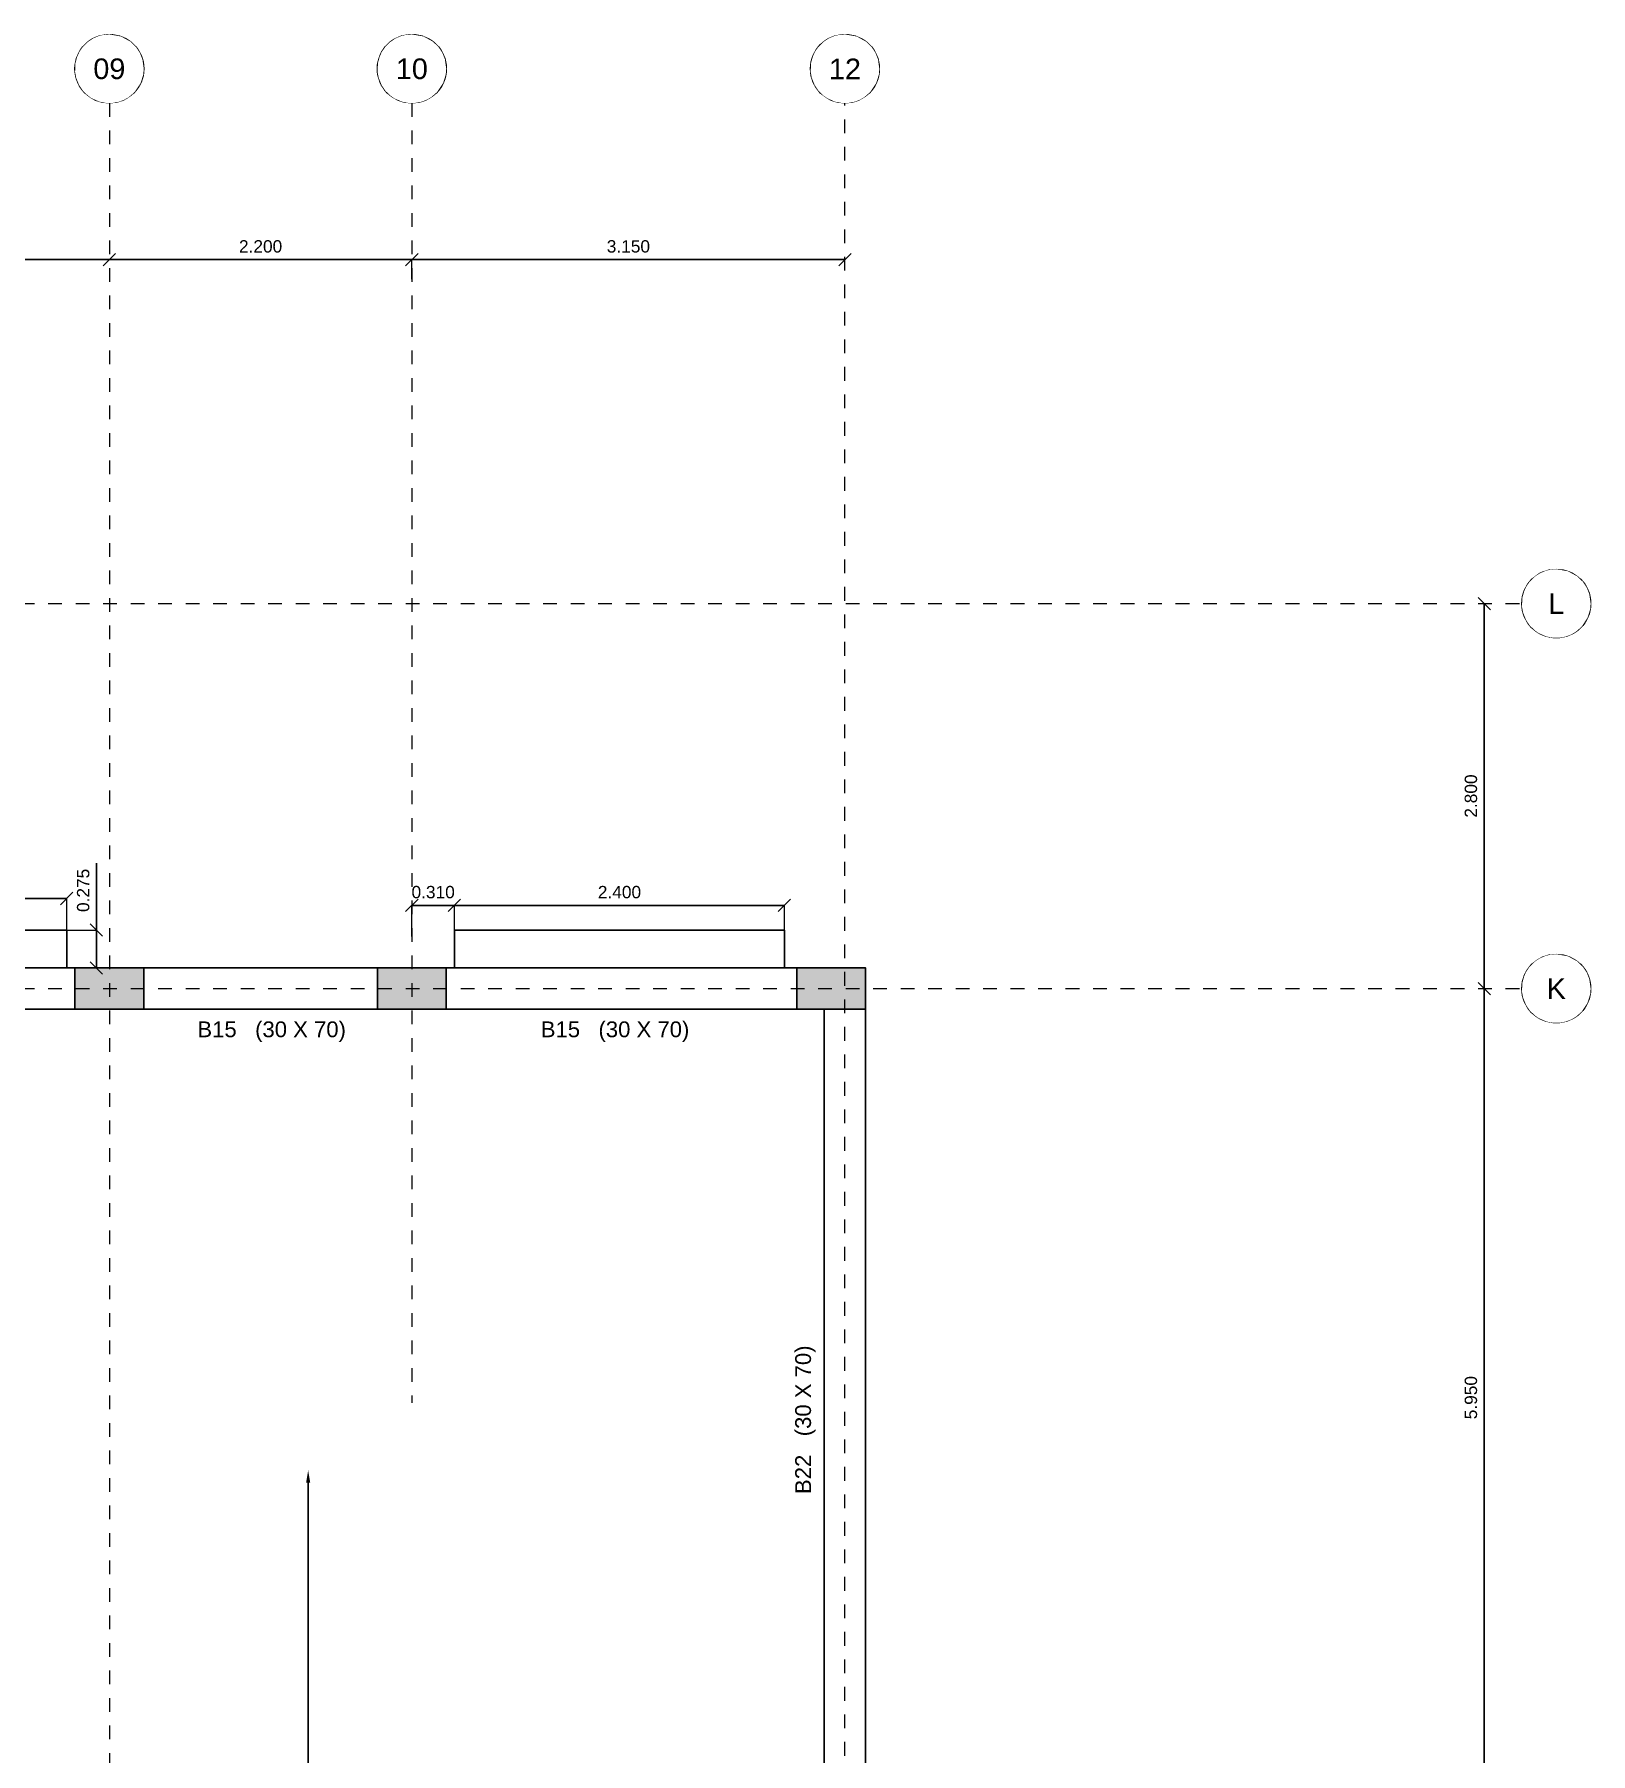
# Model space of a CAD drawing. Header units: inches. Extents: x -11.3 to 41.3, y -1.9 to 32.
# Drawn here: x 19.9 to 31.22, y 19.49 to 31.99 of the extents above; entities that cross this region are included whole.
import ezdxf
from ezdxf.enums import TextEntityAlignment as Align

# ---------------------------------------------------------------- set-up
doc = ezdxf.new("R2010")
doc.units = ezdxf.units.IN
doc.header["$MEASUREMENT"] = 0
doc.set_wipeout_variables(frame=1)
doc.linetypes.add('AXES-2ND&3RD$0$CENTER2', pattern=[1.125, 0.75, -0.125, 0.125, -0.125])
doc.linetypes.add('AXES-ROOF$0$CENTER2', pattern=[1.125, 0.75, -0.125, 0.125, -0.125])
for name, color, linetype, lineweight in [('3RD FLOOR$0$S-ANNO-DIMS', 4, 'Continuous', 0), ('3RD FLOOR$0$S-SLAB-EDGE', 2, 'Continuous', 30), ('3RD FLOOR$0$S-SLAB-EDGE @ 50', 2, 'Continuous', 30), ('AXES-2ND&3RD$0$S-AXIS-CIRC', 22, 'Continuous', 13), ('AXES-2ND&3RD$0$S-AXIS-IDEN', 52, 'Continuous', 18), ('AXES-2ND&3RD$0$S-AXIS-PLAN', 20, 'AXES-2ND&3RD$0$CENTER2', 18), ('AXES-ROOF$0$S-AXIS-PLAN', 20, 'AXES-ROOF$0$CENTER2', 18), ('COL - 3RD$0$S-CONC-PATH', 253, 'Continuous', 5)]:
    doc.layers.add(name, color=color, linetype=linetype, lineweight=lineweight)
for name, color, linetype in [('Beam30X70', 52, 'Continuous'), ('Columns', 4, 'Continuous'), ('Slab300', 231, 'Continuous')]:
    doc.layers.add(name, color=color, linetype=linetype)
doc.styles.add('3RD FLOOR$0$DMA-T-S', font='sanss___.ttf', dxfattribs={"height": 0.0023})
doc.styles.add('3RD FLOOR$0$DMA-TXT-DIM', font='sanss___.ttf', dxfattribs={"height": 0.0018})
doc.styles.add('AXES-2ND&3RD$0$DMA-T-S', font='sanss___.ttf', dxfattribs={"height": 0.0023})
doc.styles.add('AXES-2ND&3RD$0$DMA-TXT-DIM', font='sanss___.ttf', dxfattribs={"height": 0.0018})
doc.styles.add('AXES-ROOF$0$DMA-TXT-DIM', font='sanss___.ttf', dxfattribs={"height": 0.0018})
doc.dimstyles.new('3RD FLOOR$0$DMA-DIM', dxfattribs={"dimtxt": 0.0018, "dimasz": 0.0018, "dimexe": 0, "dimexo": 0, "dimgap": 0.001, "dimtad": 1, "dimdec": 3, "dimlfac": -1, "dimrnd": 0.001, "dimzin": 1, "dimdsep": 46, "dimtxsty": '3RD FLOOR$0$DMA-TXT-DIM', "dimblk": '3RD FLOOR$0$_Oblique', "dimcen": 0.003, "dimclrd": 256, "dimclre": 256, "dimclrt": 2, "dimadec": 3, "dimazin": 0, "dimtfac": 1, "dimtdec": 3, "dimtofl": 0, "dimtmove": 0, "dimatfit": 3, "dimfxl": 0.05, "dimtolj": 1, "dimtzin": 0, "dimlwe": -1, "dimarcsym": 0})
doc.dimstyles.new('AXES-2ND&3RD$0$DMA-DIM', dxfattribs={"dimtxt": 0.0018, "dimasz": 0.0018, "dimexe": 0, "dimexo": 0, "dimgap": 0.001, "dimtad": 1, "dimdec": 3, "dimlfac": -1, "dimrnd": 0.001, "dimzin": 1, "dimdsep": 46, "dimtxsty": 'AXES-2ND&3RD$0$DMA-TXT-DIM', "dimblk": 'AXES-2ND&3RD$0$_Oblique', "dimcen": 0.003, "dimclrd": 256, "dimclre": 256, "dimclrt": 2, "dimadec": 3, "dimazin": 0, "dimtfac": 1, "dimtdec": 3, "dimtofl": 0, "dimtmove": 0, "dimatfit": 3, "dimfxl": 0.05, "dimtolj": 1, "dimtzin": 0, "dimlwe": -1, "dimarcsym": 0})
doc.dimstyles.new('AXES-ROOF$0$DMA-DIM', dxfattribs={"dimtxt": 0.0018, "dimasz": 0.0018, "dimexe": 0, "dimexo": 0, "dimgap": 0.001, "dimtad": 1, "dimdec": 3, "dimlfac": -1, "dimrnd": 0.001, "dimzin": 1, "dimdsep": 46, "dimtxsty": 'AXES-ROOF$0$DMA-TXT-DIM', "dimblk": 'AXES-ROOF$0$_Oblique', "dimcen": 0.003, "dimclrd": 256, "dimclre": 256, "dimclrt": 2, "dimadec": 3, "dimazin": 0, "dimtfac": 1, "dimtdec": 3, "dimtofl": 0, "dimtmove": 0, "dimatfit": 3, "dimfxl": 0.05, "dimtolj": 1, "dimtzin": 0, "dimlwe": -1, "dimarcsym": 0})

# ---------------------------------------------------------------- blocks, each defined once
blk = doc.blocks.new('3RD FLOOR$0$_Oblique')
at = {"color": 0, "linetype": 'ByBlock', "lineweight": -2}
blk.add_line((0.5, 0.5), (-0.5, -0.5), dxfattribs=at)
blk = doc.blocks.new('*D167')
at = {"layer": '3RD FLOOR$0$S-ANNO-DIMS', "transparency": 16777216}
for p, q in [((17.74, 25.475), (17.74, 25.705)), ((20.14, 25.475), (20.14, 25.705))]:
    blk.add_line(p, q, dxfattribs=at)
at = {"layer": '3RD FLOOR$0$S-ANNO-DIMS', "lineweight": -2, "transparency": 16777216}
blk.add_line((20.14, 25.705), (17.74, 25.705), dxfattribs=at)
at = {"layer": 'Defpoints', "color": 0, "transparency": 16777216}
for p in [(17.74, 25.705), (17.74, 25.475), (20.14, 25.475)]:
    blk.add_point(p, dxfattribs=at)
at = {"layer": '3RD FLOOR$0$S-ANNO-DIMS', "lineweight": -2, "transparency": 16777216, "xscale": 0.09, "yscale": 0.09, "zscale": 0.09, "rotation": 180}
blk.add_blockref('3RD FLOOR$0$_Oblique', (17.74, 25.705), dxfattribs=at)
at = {"layer": '3RD FLOOR$0$S-ANNO-DIMS', "lineweight": -2, "transparency": 16777216, "xscale": 0.09, "yscale": 0.09, "zscale": 0.09}
blk.add_blockref('3RD FLOOR$0$_Oblique', (20.14, 25.705), dxfattribs=at)
at = {"layer": '3RD FLOOR$0$S-ANNO-DIMS', "transparency": 16777216, "insert": (18.94, 25.802), "char_height": 0.09, "attachment_point": 5, "style": '3RD FLOOR$0$DMA-TXT-DIM'}
blk.add_mtext('\\A1;2.400', dxfattribs=at)
blk = doc.blocks.new('*D169')
at = {"layer": '3RD FLOOR$0$S-ANNO-DIMS', "transparency": 16777216}
for p, q in [((22.96, 25.475), (22.96, 25.655)), ((25.36, 25.475), (25.36, 25.655))]:
    blk.add_line(p, q, dxfattribs=at)
at = {"layer": '3RD FLOOR$0$S-ANNO-DIMS', "lineweight": -2, "transparency": 16777216}
blk.add_line((25.36, 25.655), (22.96, 25.655), dxfattribs=at)
at = {"layer": 'Defpoints', "color": 0, "transparency": 16777216}
for p in [(22.96, 25.655), (22.96, 25.475), (25.36, 25.475)]:
    blk.add_point(p, dxfattribs=at)
at = {"layer": '3RD FLOOR$0$S-ANNO-DIMS', "lineweight": -2, "transparency": 16777216, "xscale": 0.09, "yscale": 0.09, "zscale": 0.09, "rotation": 180}
blk.add_blockref('3RD FLOOR$0$_Oblique', (22.96, 25.655), dxfattribs=at)
at = {"layer": '3RD FLOOR$0$S-ANNO-DIMS', "lineweight": -2, "transparency": 16777216, "xscale": 0.09, "yscale": 0.09, "zscale": 0.09}
blk.add_blockref('3RD FLOOR$0$_Oblique', (25.36, 25.655), dxfattribs=at)
at = {"layer": '3RD FLOOR$0$S-ANNO-DIMS', "transparency": 16777216, "insert": (24.16, 25.751), "char_height": 0.09, "attachment_point": 5, "style": '3RD FLOOR$0$DMA-TXT-DIM'}
blk.add_mtext('\\A1;2.400', dxfattribs=at)
blk = doc.blocks.new('*D170')
at = {"layer": '3RD FLOOR$0$S-ANNO-DIMS', "transparency": 16777216}
for p, q in [((22.65, 25.428), (22.65, 25.655)), ((22.96, 25.475), (22.96, 25.655))]:
    blk.add_line(p, q, dxfattribs=at)
at = {"layer": '3RD FLOOR$0$S-ANNO-DIMS', "lineweight": -2, "transparency": 16777216}
blk.add_line((22.96, 25.655), (22.65, 25.655), dxfattribs=at)
at = {"layer": 'Defpoints', "color": 0, "transparency": 16777216}
for p in [(22.65, 25.655), (22.65, 25.428), (22.96, 25.475)]:
    blk.add_point(p, dxfattribs=at)
at = {"layer": '3RD FLOOR$0$S-ANNO-DIMS', "lineweight": -2, "transparency": 16777216, "xscale": 0.09, "yscale": 0.09, "zscale": 0.09, "rotation": 180}
blk.add_blockref('3RD FLOOR$0$_Oblique', (22.65, 25.655), dxfattribs=at)
at = {"layer": '3RD FLOOR$0$S-ANNO-DIMS', "lineweight": -2, "transparency": 16777216, "xscale": 0.09, "yscale": 0.09, "zscale": 0.09}
blk.add_blockref('3RD FLOOR$0$_Oblique', (22.96, 25.655), dxfattribs=at)
at = {"layer": '3RD FLOOR$0$S-ANNO-DIMS', "transparency": 16777216, "insert": (22.805, 25.751), "char_height": 0.09, "attachment_point": 5, "style": '3RD FLOOR$0$DMA-TXT-DIM'}
blk.add_mtext('\\A1;0.310', dxfattribs=at)
blk = doc.blocks.new('*D323')
at = {"layer": '3RD FLOOR$0$S-ANNO-DIMS', "lineweight": -2, "transparency": 16777216}
blk.add_line((21.896, 8.14), (21.896, 21.457), dxfattribs=at)
at = {"layer": '3RD FLOOR$0$S-ANNO-DIMS', "transparency": 16777216}
for points in [[(21.881, 21.457), (21.911, 21.457), (21.896, 21.547)], [(21.881, 8.14), (21.911, 8.14), (21.896, 8.05)]]:
    blk.add_solid(points, dxfattribs=at)
at = {"layer": 'Defpoints', "color": 0, "transparency": 16777216}
for p in [(21.896, 21.547), (21.896, 21.547), (21.896, 8.05)]:
    blk.add_point(p, dxfattribs=at)
at = {"layer": '3RD FLOOR$0$S-ANNO-DIMS', "transparency": 16777216, "insert": (21.8, 14.798), "char_height": 0.09, "attachment_point": 5, "rotation": 90, "style": '3RD FLOOR$0$DMA-TXT-DIM'}
blk.add_mtext('\\A1;13.50', dxfattribs=at)
blk = doc.blocks.new('*D202')
at = {"layer": '3RD FLOOR$0$S-ANNO-DIMS', "lineweight": -2, "transparency": 16777216}
for p, q in [((20.356, 25.475), (20.356, 25.963)), ((20.356, 25.2), (20.356, 25.475))]:
    blk.add_line(p, q, dxfattribs=at)
at = {"layer": '3RD FLOOR$0$S-ANNO-DIMS', "transparency": 16777216}
for p, q in [((20.14, 25.475), (20.356, 25.475)), ((20.244, 25.2), (20.356, 25.2))]:
    blk.add_line(p, q, dxfattribs=at)
at = {"layer": 'Defpoints', "color": 0, "transparency": 16777216}
for p in [(20.14, 25.475), (20.356, 25.475), (20.244, 25.2)]:
    blk.add_point(p, dxfattribs=at)
at = {"layer": '3RD FLOOR$0$S-ANNO-DIMS', "lineweight": -2, "transparency": 16777216, "xscale": 0.09, "yscale": 0.09, "zscale": 0.09}
for p, rotation in [((20.356, 25.475), 90), ((20.356, 25.2), 270)]:
    blk.add_blockref('3RD FLOOR$0$_Oblique', p, dxfattribs=dict(at, rotation=rotation))
at = {"layer": '3RD FLOOR$0$S-ANNO-DIMS', "transparency": 16777216, "insert": (20.26, 25.764), "char_height": 0.09, "attachment_point": 5, "rotation": 90, "style": '3RD FLOOR$0$DMA-TXT-DIM'}
blk.add_mtext('\\A1;0.275', dxfattribs=at)
blk = doc.blocks.new('AXES-2ND&3RD$0$_Oblique')
at = {"color": 0, "linetype": 'ByBlock', "lineweight": -2}
blk.add_line((0.5, 0.5), (-0.5, -0.5), dxfattribs=at)
blk = doc.blocks.new('*D407')
at = {"layer": '3RD FLOOR$0$S-ANNO-DIMS', "lineweight": -2, "transparency": 16777216}
blk.add_line((30.45, 25.05), (30.45, 27.85), dxfattribs=at)
at = {"layer": 'Defpoints', "color": 0, "transparency": 16777216}
for p in [(30.45, 27.85), (30.45, 27.85), (30.45, 25.05)]:
    blk.add_point(p, dxfattribs=at)
at = {"layer": '3RD FLOOR$0$S-ANNO-DIMS', "lineweight": -2, "transparency": 16777216, "xscale": 0.09, "yscale": 0.09, "zscale": 0.09}
for p, rotation in [((30.45, 27.85), 90), ((30.45, 25.05), 270)]:
    blk.add_blockref('AXES-2ND&3RD$0$_Oblique', p, dxfattribs=dict(at, rotation=rotation))
at = {"layer": '3RD FLOOR$0$S-ANNO-DIMS', "transparency": 16777216, "insert": (30.353, 26.45), "char_height": 0.09, "attachment_point": 5, "rotation": 90, "style": 'AXES-2ND&3RD$0$DMA-TXT-DIM'}
blk.add_mtext('\\A1;2.800', dxfattribs=at)
blk = doc.blocks.new('AXES-2ND&3RD$0$GI')
at = {"layer": 'AXES-2ND&3RD$0$S-AXIS-CIRC'}
blk.add_circle((0, 0), 0.005, dxfattribs=at)
at = {"layer": 'AXES-2ND&3RD$0$S-AXIS-IDEN', "style": 'AXES-2ND&3RD$0$DMA-T-S'}
blk.add_attdef('GRID_INDICATOR', text='', height=0.003, dxfattribs=at).set_placement((0, 0), align=Align.MIDDLE)
blk.add_wipeout([(0, 0.005), (0.0017, 0.0047), (0.00306, 0.00395), (0.00388, 0.00315), (0.00443, 0.00232), (0.00481, 0.00137), (0.005, 0), (0.00493, -0.00086), (0.00455, -0.00207), (0.00368, -0.00338), (0.00281, -0.00414), (0.00209, -0.00454), (0.00139, -0.0048), (0.00044, -0.00498), (-0.00046, -0.00498), (-0.00143, -0.00479), (-0.00255, -0.0043), (-0.00307, -0.00394), (-0.00383, -0.00322), (-0.0044, -0.00237), (-0.00482, -0.00132), (-0.00498, -0.00047), (-0.00493, 0.00082), (-0.00466, 0.0018), (-0.00433, 0.0025), (-0.00388, 0.00315), (-0.00314, 0.00389), (-0.00238, 0.0044), (-0.00159, 0.00474), (-0.00097, 0.0049)]).dxf.layer = 'AXES-2ND&3RD$0$S-AXIS-CIRC'
for tag, p in [('LINE_1', (0, 0.0015)), ('LINE_2', (0, -0.00216))]:
    blk.add_attdef(tag, text='', height=0.003, dxfattribs=at).set_placement(p, align=Align.MIDDLE)
blk = doc.blocks.new('AXES-ROOF$0$_Oblique')
at = {"color": 0, "linetype": 'ByBlock', "lineweight": -2}
blk.add_line((0.5, 0.5), (-0.5, -0.5), dxfattribs=at)
blk = doc.blocks.new('*D399')
at = {"layer": '3RD FLOOR$0$S-ANNO-DIMS', "lineweight": -2, "transparency": 16777216}
blk.add_line((17.3, 30.351), (20.45, 30.351), dxfattribs=at)
at = {"layer": 'Defpoints', "color": 0, "transparency": 16777216}
for p in [(17.3, 30.351), (20.45, 30.351), (20.45, 30.351)]:
    blk.add_point(p, dxfattribs=at)
at = {"layer": '3RD FLOOR$0$S-ANNO-DIMS', "lineweight": -2, "transparency": 16777216, "xscale": 0.09, "yscale": 0.09, "zscale": 0.09, "rotation": 180}
blk.add_blockref('AXES-ROOF$0$_Oblique', (17.3, 30.351), dxfattribs=at)
at = {"layer": '3RD FLOOR$0$S-ANNO-DIMS', "lineweight": -2, "transparency": 16777216, "xscale": 0.09, "yscale": 0.09, "zscale": 0.09}
blk.add_blockref('AXES-ROOF$0$_Oblique', (20.45, 30.351), dxfattribs=at)
at = {"layer": '3RD FLOOR$0$S-ANNO-DIMS', "transparency": 16777216, "insert": (18.875, 30.447), "char_height": 0.09, "attachment_point": 5, "style": 'AXES-ROOF$0$DMA-TXT-DIM'}
blk.add_mtext('\\A1;3.150', dxfattribs=at)
blk = doc.blocks.new('*D397')
at = {"layer": '3RD FLOOR$0$S-ANNO-DIMS', "lineweight": -2, "transparency": 16777216}
blk.add_line((20.45, 30.351), (22.65, 30.351), dxfattribs=at)
at = {"layer": '3RD FLOOR$0$S-ANNO-DIMS', "transparency": 16777216}
blk.add_line((22.65, 30.208), (22.65, 30.351), dxfattribs=at)
at = {"layer": 'Defpoints', "color": 0, "transparency": 16777216}
for p in [(20.45, 30.351), (22.65, 30.351), (22.65, 30.208)]:
    blk.add_point(p, dxfattribs=at)
at = {"layer": '3RD FLOOR$0$S-ANNO-DIMS', "lineweight": -2, "transparency": 16777216, "xscale": 0.09, "yscale": 0.09, "zscale": 0.09, "rotation": 180}
blk.add_blockref('AXES-ROOF$0$_Oblique', (20.45, 30.351), dxfattribs=at)
at = {"layer": '3RD FLOOR$0$S-ANNO-DIMS', "lineweight": -2, "transparency": 16777216, "xscale": 0.09, "yscale": 0.09, "zscale": 0.09}
blk.add_blockref('AXES-ROOF$0$_Oblique', (22.65, 30.351), dxfattribs=at)
at = {"layer": '3RD FLOOR$0$S-ANNO-DIMS', "transparency": 16777216, "insert": (21.55, 30.447), "char_height": 0.09, "attachment_point": 5, "style": 'AXES-ROOF$0$DMA-TXT-DIM'}
blk.add_mtext('\\A1;2.200', dxfattribs=at)
blk = doc.blocks.new('*D351')
at = {"layer": '3RD FLOOR$0$S-ANNO-DIMS', "lineweight": -2, "transparency": 16777216}
blk.add_line((30.45, 19.1), (30.45, 25.05), dxfattribs=at)
at = {"layer": 'Defpoints', "color": 0, "transparency": 16777216}
for p in [(30.45, 25.05), (30.45, 25.05), (30.45, 19.1)]:
    blk.add_point(p, dxfattribs=at)
at = {"layer": '3RD FLOOR$0$S-ANNO-DIMS', "lineweight": -2, "transparency": 16777216, "xscale": 0.09, "yscale": 0.09, "zscale": 0.09}
for p, rotation in [((30.45, 25.05), 90), ((30.45, 19.1), 270)]:
    blk.add_blockref('AXES-ROOF$0$_Oblique', p, dxfattribs=dict(at, rotation=rotation))
at = {"layer": '3RD FLOOR$0$S-ANNO-DIMS', "transparency": 16777216, "insert": (30.353, 22.075), "char_height": 0.09, "attachment_point": 5, "rotation": 90, "style": 'AXES-ROOF$0$DMA-TXT-DIM'}
blk.add_mtext('\\A1;5.950', dxfattribs=at)
blk = doc.blocks.new('*D343')
at = {"layer": '3RD FLOOR$0$S-ANNO-DIMS', "lineweight": -2, "transparency": 16777216}
blk.add_line((22.65, 30.351), (25.8, 30.351), dxfattribs=at)
at = {"layer": 'Defpoints', "color": 0, "transparency": 16777216}
for p in [(22.65, 30.351), (25.8, 30.351), (25.8, 30.351)]:
    blk.add_point(p, dxfattribs=at)
at = {"layer": '3RD FLOOR$0$S-ANNO-DIMS', "lineweight": -2, "transparency": 16777216, "xscale": 0.09, "yscale": 0.09, "zscale": 0.09, "rotation": 180}
blk.add_blockref('AXES-ROOF$0$_Oblique', (22.65, 30.351), dxfattribs=at)
at = {"layer": '3RD FLOOR$0$S-ANNO-DIMS', "lineweight": -2, "transparency": 16777216, "xscale": 0.09, "yscale": 0.09, "zscale": 0.09}
blk.add_blockref('AXES-ROOF$0$_Oblique', (25.8, 30.351), dxfattribs=at)
at = {"layer": '3RD FLOOR$0$S-ANNO-DIMS', "transparency": 16777216, "insert": (24.225, 30.447), "char_height": 0.09, "attachment_point": 5, "style": 'AXES-ROOF$0$DMA-TXT-DIM'}
blk.add_mtext('\\A1;3.150', dxfattribs=at)

msp = doc.modelspace()

# ---------------------------------------------------------------- hatches: boundary and pattern name
at = {"layer": 'COL - 3RD$0$S-CONC-PATH'}
for points in [[(20.7, 24.9), (20.7, 25.2), (20.1999, 25.2), (20.1999, 24.9)], [(22.9001, 24.9), (22.9001, 25.2), (22.4, 25.2), (22.4, 24.9)], [(25.95, 24.9), (25.95, 25.2), (25.45, 25.2), (25.45, 24.9)]]:
    msp.add_hatch(color=256, dxfattribs=at).paths.add_polyline_path(points)

# ---------------------------------------------------------------- linework, layer by layer
at = {"linetype": 'Continuous'}
for p, q in [((17.65, 25.2), (20.2999, 25.2)), ((20.65, 25.2), (22.45, 25.2)), ((22.8001, 25.2), (25.45, 25.2)), ((17.65, 24.9), (20.2999, 24.9)), ((20.65, 24.9), (22.45, 24.9)), ((22.8001, 24.9), (25.45, 24.9)), ((25.65, 24.9), (25.65, 18.85)), ((25.95, 24.9), (25.95, 18.85))]:
    msp.add_line(p, q, dxfattribs=at)
at = {"layer": 'AXES-2ND&3RD$0$S-AXIS-PLAN', "ltscale": 0.01}
msp.add_line((-2.1947, 27.85), (30.7233, 27.85), dxfattribs=at)
at = {"layer": 'AXES-ROOF$0$S-AXIS-PLAN', "ltscale": 0.01}
for p, q in [((20.45, 31.4902), (20.45, -1.3613)), ((22.65, 31.4902), (22.65, 22.0385)), ((25.8, 14.4709), (25.8, 31.4892)), ((-2.1947, 25.05), (30.7233, 25.05))]:
    msp.add_line(p, q, dxfattribs=at)
at = {"layer": 'Beam30X70', "linetype": 'Continuous'}
for p, q in [((17.65, 25.2), (20.1999, 25.2)), ((20.7, 25.2), (22.4, 25.2)), ((22.9001, 25.2), (25.45, 25.2)), ((17.65, 24.9), (20.1999, 24.9)), ((20.7, 24.9), (22.4, 24.9)), ((22.9001, 24.9), (25.45, 24.9)), ((25.65, 24.9), (25.65, 18.85)), ((25.95, 24.9), (25.95, 18.85))]:
    msp.add_line(p, q, dxfattribs=at)
at = {"layer": 'Columns'}
for points in [[(20.7, 24.9), (20.7, 25.2), (20.1999, 25.2), (20.1999, 24.9)], [(22.9001, 24.9), (22.9001, 25.2), (22.4, 25.2), (22.4, 24.9)], [(25.95, 24.9), (25.95, 25.2), (25.45, 25.2), (25.45, 24.9)]]:
    msp.add_lwpolyline(points, close=True, dxfattribs=at)
at = {"layer": 'Slab300', "linetype": 'Continuous'}
msp.add_lwpolyline([(17.74, 25.475), (20.14, 25.475), (20.14, 25.2), (22.9601, 25.2), (22.9601, 25.475), (25.3601, 25.475), (25.3601, 25.2), (25.95, 25.2), (25.95, 14.95), (25.25, 14.95), (25.25, 9.55), (25.65, 9.55), (25.65, 8.4622), (25.925, 8.4622), (25.925, 6.0622), (25.65, 6.0622), (25.65, 4.95), (24.3, 4.95), (24.3, 3.6), (21.9, 3.6), (21.9, 4.95), (20.55, 4.9513), (15.95, 4.95)], dxfattribs=at)

# ---------------------------------------------------------------- texts
at = {"layer": '3RD FLOOR$0$S-SLAB-EDGE', "style": '3RD FLOOR$0$DMA-T-S'}
for s, rotation, p in [('B15   (30 X 70)', 0, (21.0903, 24.6962)), ('B15   (30 X 70)', 0, (23.5878, 24.6962)), ('B22   (30 X 70)', 90, (25.5531, 21.3742))]:
    msp.add_text(s, height=0.115, rotation=rotation, dxfattribs=at).set_placement(p)

# ---------------------------------------------------------------- dimensions: what is measured, and where the dimension line sits
at = {"layer": '3RD FLOOR$0$S-ANNO-DIMS'}
for base, p1, p2, dimstyle, override, picture, middle in [((20.45, 30.3507), (17.3, 30.3507), (20.45, 30.3507), 'AXES-ROOF$0$DMA-DIM', {"dimscale": 0, "dimclrt": 256, "dimtix": 1, "dimtofl": 1, "dimtmove": 1, "dimatfit": 0}, '*D399', (18.875, 30.4471)), ((22.65, 30.3507), (20.45, 30.3507), (22.65, 30.208), 'AXES-ROOF$0$DMA-DIM', {"dimscale": 0, "dimclrt": 256, "dimtix": 1, "dimtofl": 1, "dimtmove": 1, "dimatfit": 0}, '*D397', (21.55, 30.447)), ((25.8, 30.3507), (22.65, 30.3507), (25.8, 30.3507), 'AXES-ROOF$0$DMA-DIM', {"dimscale": 0, "dimclrt": 256, "dimtix": 1, "dimtofl": 1, "dimtmove": 1, "dimatfit": 0}, '*D343', (24.225, 30.4471)), ((17.74, 25.7052), (20.14, 25.475), (17.74, 25.475), '3RD FLOOR$0$DMA-DIM', {"dimscale": 0, "dimclrt": 256, "dimtix": 0, "dimtofl": 1, "dimtmove": 0, "dimatfit": 3}, '*D167', (18.94, 25.8015)), ((22.9601, 25.6545), (25.3601, 25.475), (22.9601, 25.475), '3RD FLOOR$0$DMA-DIM', {"dimscale": 0, "dimclrt": 256, "dimtix": 0, "dimtofl": 1, "dimtmove": 0, "dimatfit": 3}, '*D169', (24.1601, 25.7509))]:
    dim = msp.add_linear_dim(base=base, p1=p1, p2=p2, dimstyle=dimstyle, override=override, dxfattribs=at)
    dim.commit()
    dim.dimension.update_dxf_attribs({"geometry": picture, "text_midpoint": middle})
for base, p1, p2, dimstyle, override, picture, middle in [((30.4497, 27.85), (30.4497, 25.05), (30.4497, 27.85), 'AXES-2ND&3RD$0$DMA-DIM', {"dimscale": 0, "dimclrt": 256, "dimtix": 1, "dimtofl": 1, "dimtmove": 1, "dimatfit": 0}, '*D407', (30.3534, 26.45)), ((20.3562, 25.475), (20.2445, 25.2), (20.14, 25.475), '3RD FLOOR$0$DMA-DIM', {"dimscale": 0, "dimclrt": 256, "dimtix": 0, "dimtofl": 1, "dimtmove": 0, "dimatfit": 3}, '*D202', (20.2599, 25.7642)), ((30.4497, 25.05), (30.4497, 19.1), (30.4497, 25.05), 'AXES-ROOF$0$DMA-DIM', {"dimscale": 0, "dimclrt": 256, "dimtix": 1, "dimtofl": 1, "dimtmove": 1, "dimatfit": 0}, '*D351', (30.3534, 22.075)), ((21.8963, 21.5467), (21.8963, 8.05), (21.8963, 21.5467), '3RD FLOOR$0$DMA-DIM', {"dimscale": 0, "dimdec": 2, "dimsah": 1, "dimclrt": 256, "dimtix": 0, "dimtofl": 0, "dimtmove": 0, "dimatfit": 3}, '*D323', (21.7999, 14.7984))]:
    dim = msp.add_linear_dim(base=base, p1=p1, p2=p2, angle=90, dimstyle=dimstyle, override=override, dxfattribs=at)
    dim.commit()
    dim.dimension.update_dxf_attribs({"geometry": picture, "text_midpoint": middle})
dim = msp.add_linear_dim(base=(22.65, 25.6545), p1=(22.9601, 25.475), p2=(22.65, 25.4276), dimstyle='3RD FLOOR$0$DMA-DIM', override={"dimscale": 0, "dimclrt": 256, "dimtix": 0, "dimtofl": 1, "dimtmove": 0, "dimatfit": 3}, dxfattribs=at)
dim.commit()
dim.dimension.update_dxf_attribs({"geometry": '*D170', "text_midpoint": (22.8051, 25.6545), "dimtype": 128})

# ---------------------------------------------------------------- next in the draw order: block references
at = {"layer": '3RD FLOOR$0$S-SLAB-EDGE @ 50'}
ref = msp.add_blockref('AXES-2ND&3RD$0$GI', (20.45, 31.7392), dxfattribs=dict(at, xscale=50, yscale=50, zscale=50))
ref.add_attrib('GRID_INDICATOR', 'L', dxfattribs={"layer": '0', "color": 2, "height": 0.15, "style": 'AXES-2ND&3RD$0$DMA-T-S'}).set_placement((20.45, 31.7392), align=Align.MIDDLE)
ref = msp.add_blockref('AXES-2ND&3RD$0$GI', (22.65, 31.7392), dxfattribs=dict(at, xscale=50, yscale=50, zscale=50))
ref.add_attrib('GRID_INDICATOR', 'L', dxfattribs={"layer": '0', "color": 2, "height": 0.15, "style": 'AXES-2ND&3RD$0$DMA-T-S'}).set_placement((22.65, 31.7392), align=Align.MIDDLE)
ref = msp.add_blockref('AXES-2ND&3RD$0$GI', (25.8, 31.7392), dxfattribs=dict(at, xscale=50, yscale=50, zscale=50))
ref.add_attrib('GRID_INDICATOR', 'L', dxfattribs={"layer": '0', "color": 2, "height": 0.15, "style": 'AXES-2ND&3RD$0$DMA-T-S'}).set_placement((25.8, 31.7392), align=Align.MIDDLE)
ref = msp.add_blockref('AXES-2ND&3RD$0$GI', (30.9733, 27.85), dxfattribs=dict(at, xscale=50, yscale=50, zscale=50))
ref.add_attrib('GRID_INDICATOR', 'L', dxfattribs={"layer": '0', "color": 2, "height": 0.15, "style": 'AXES-2ND&3RD$0$DMA-T-S'}).set_placement((30.9733, 27.85), align=Align.MIDDLE)
ref = msp.add_blockref('AXES-2ND&3RD$0$GI', (30.9733, 25.05), dxfattribs=dict(at, xscale=50, yscale=50, zscale=50))
ref.add_attrib('GRID_INDICATOR', 'K', dxfattribs={"layer": '0', "color": 2, "height": 0.15, "style": 'AXES-2ND&3RD$0$DMA-T-S'}).set_placement((30.9733, 25.05), align=Align.MIDDLE)

# ---------------------------------------------------------------- next in the draw order: block references
ref = msp.add_blockref('AXES-2ND&3RD$0$GI', (20.45, 31.7392), dxfattribs=dict(at, xscale=50, yscale=50, zscale=50))
ref.add_attrib('GRID_INDICATOR', '09', dxfattribs={"layer": '0', "color": 2, "height": 0.15, "style": 'AXES-2ND&3RD$0$DMA-T-S'}).set_placement((20.45, 31.7392), align=Align.MIDDLE)
ref = msp.add_blockref('AXES-2ND&3RD$0$GI', (22.65, 31.7392), dxfattribs=dict(at, xscale=50, yscale=50, zscale=50))
ref.add_attrib('GRID_INDICATOR', '10', dxfattribs={"layer": '0', "color": 2, "height": 0.15, "style": 'AXES-2ND&3RD$0$DMA-T-S'}).set_placement((22.65, 31.7392), align=Align.MIDDLE)
ref = msp.add_blockref('AXES-2ND&3RD$0$GI', (25.8, 31.7392), dxfattribs=dict(at, xscale=50, yscale=50, zscale=50))
ref.add_attrib('GRID_INDICATOR', '12', dxfattribs={"layer": '0', "color": 2, "height": 0.15, "style": 'AXES-2ND&3RD$0$DMA-T-S'}).set_placement((25.8, 31.7392), align=Align.MIDDLE)

doc.saveas('drawing.dxf')
